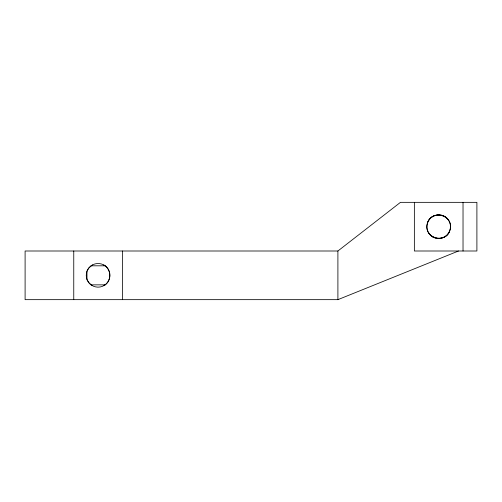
<?xml version="1.0" encoding="UTF-8"?>
<svg xmlns="http://www.w3.org/2000/svg" width="502" height="502" viewBox="0 0 502 502"><rect width="100%" height="100%" fill="white"/><g stroke="black" fill="none" stroke-linecap="round" stroke-linejoin="round"><path stroke-width="0.75" d="M428.005 221.639C431.444 213.369 444.22 212.566 448.675 220.34M449.39 231.704C445.945 239.975 433.17 240.778 428.721 233.003M87.398 270.296L88.98 267.798L92.393 264.974M103.782 285.682C111.795 281.704 111.789 268.953 103.782 264.974M458.508 251L337.902 299.656L25.1 299.656L25.1 251L337.902 251L400.464 202.344L476.9 202.344L476.9 251L414.363 251L414.363 202.344M91.1 265.803L105.075 265.803M86.965 270.98L86.965 279.677L88.98 282.864L91.1 284.854L105.075 284.854M91.1 284.854L92.393 285.682M463.026 202.344L463.026 251M337.902 251L337.902 299.656M122.419 251L122.419 299.656M73.756 251L73.756 299.656M427.302 223.616C423.192 238.368 446.278 244.556 450.087 229.721C454.203 214.975 431.118 208.788 427.302 223.616M91.546 285.174A11.816 11.816 0 0 0 109.882 276.069A11.816 11.816 0 0 0 92.832 264.742A11.816 11.816 0 0 0 91.546 285.174M432.799 236.881A11.791 11.791 0 0 0 450.489 226.672A11.791 11.791 0 0 0 432.799 216.456A11.791 11.791 0 0 0 432.799 236.881"/></g></svg>
